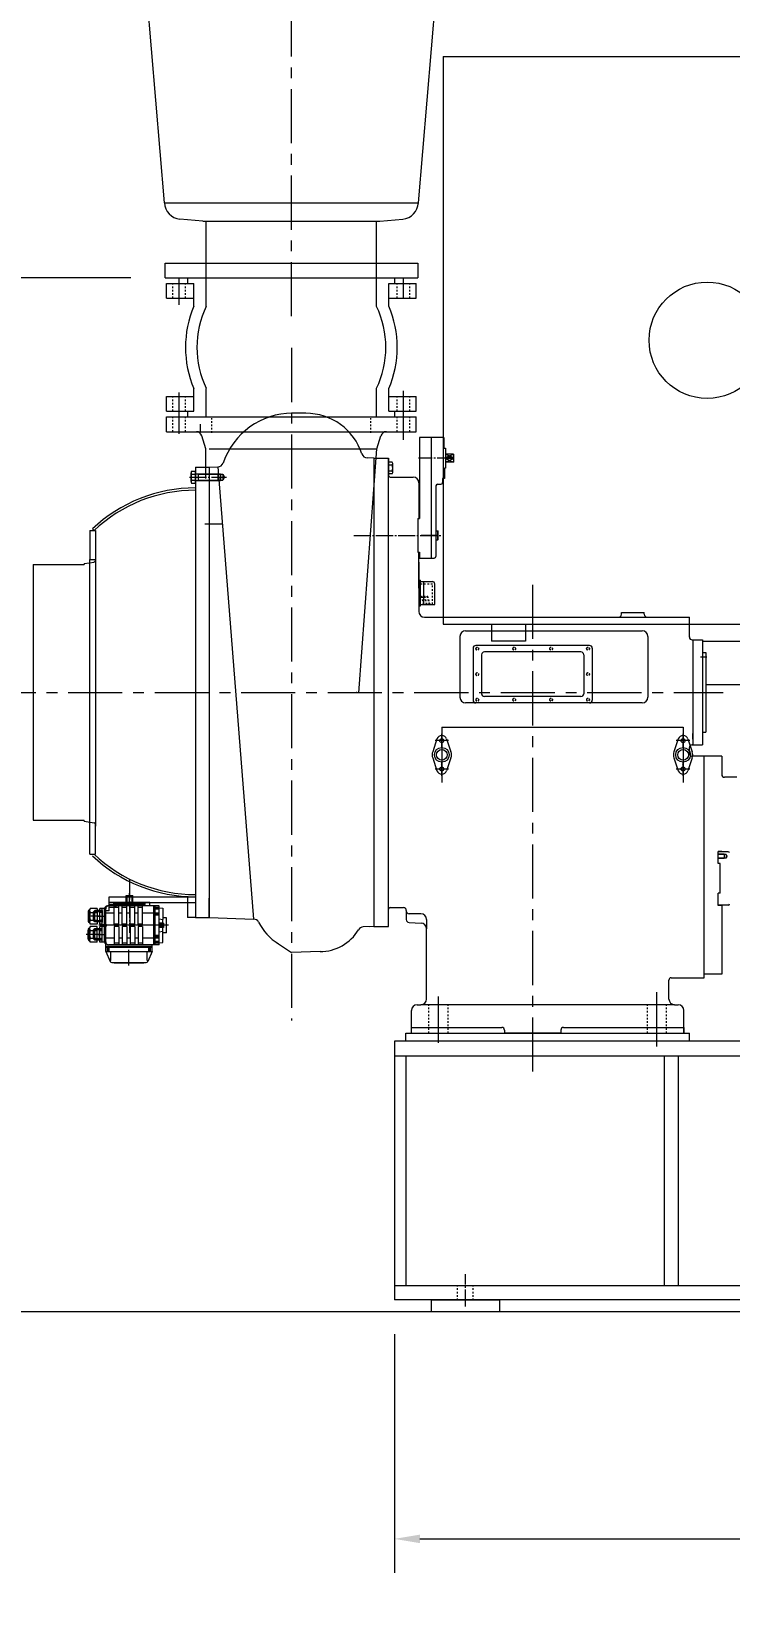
# Model space of a CAD drawing. Header units: inches. Extents: x 0 to 26418, y 0 to 20128.
# Drawn here: x 20016 to 21245, y 9473 to 12258 of the extents above; entities that cross this region are included whole.
import ezdxf

# ---------------------------------------------------------------- set-up
doc = ezdxf.new("R2010")
doc.units = ezdxf.units.IN
doc.header["$MEASUREMENT"] = 0
for name, pattern in [('CENTER', [50.8, 31.75, -6.35, 6.35, -6.35]), ('EB_DASH', [6, 3, -3]), ('EB_DASHDOT', [39, 30, -3, 3, -3])]:
    doc.linetypes.add(name, pattern=pattern)
doc.layers.get('Defpoints').update_dxf_attribs({"lineweight": 5})
for name, color, linetype, lineweight in [('CAXA0', 7, 'Continuous', 5), ('CAXA1', 5, 'CENTER', 5), ('CAXA2', 6, 'EB_DASH', 5), ('CAXAEB0', 7, 'Continuous', 5), ('CAXA中心线层', 5, 'CENTER', 5), ('CAXA细实线层', 7, 'Continuous', 5), ('CAXA虚线层', 96, 'EB_DASH', 5)]:
    doc.layers.add(name, color=color, linetype=linetype, lineweight=lineweight)
doc.styles.add('Roman', font='arial.ttf')
doc.styles.get("Standard").update_dxf_attribs({"font": 'arial.ttf'})
doc.dimstyles.new('ISO-25', dxfattribs={"dimscale": 30, "dimtxt": 1.5, "dimasz": 1.5, "dimexe": 2, "dimexo": 2, "dimtad": 1, "dimtih": 1, "dimtoh": 1, "dimdec": 1, "dimlfac": 0.03937, "dimdsep": 46, "dimtxsty": 'Standard', "dimcen": 2.5, "dimclrd": 7, "dimclre": 7, "dimclrt": 7, "dimadec": 0, "dimazin": 0, "dimtfac": 1, "dimtdec": 1, "dimtmove": 0, "dimatfit": 3, "dimfxl": 1, "dimlwd": 5, "dimlwe": 5, "dimarcsym": 0})

# ---------------------------------------------------------------- blocks, each defined once
blk = doc.blocks.new('*D38')
at = {"color": 7, "linetype": 'Continuous', "lineweight": 5, "transparency": 16777216}
for p, q in [((20079.5, 13324.6), (19915.7, 13324.6)), ((19975.7, 13279.6), (19975.7, 12675.9)), ((19975.7, 11869.6), (19975.7, 12473.4)), ((20191.2, 11824.6), (19915.7, 11824.6))]:
    blk.add_line(p, q, dxfattribs=at)
at = {"color": 7, "transparency": 16777216}
for points in [[(19968.2, 13279.6), (19983.2, 13279.6), (19975.7, 13324.6)], [(19968.2, 11869.6), (19983.2, 11869.6), (19975.7, 11824.6)]]:
    blk.add_solid(points, dxfattribs=at)
at = {"layer": 'Defpoints', "color": 0, "transparency": 16777216}
for p in [(20139.5, 13324.6), (19975.7, 11824.6), (20251.2, 11824.6)]:
    blk.add_point(p, dxfattribs=at)
at = {"color": 7, "lineweight": 5, "transparency": 16777216, "insert": (19975.7, 12574.6), "char_height": 165, "attachment_point": 5, "style": 'Roman'}
blk.add_mtext('F', dxfattribs=at)
blk = doc.blocks.new('*D39')
at = {"color": 7, "linetype": 'Continuous', "lineweight": 5, "transparency": 16777216}
for p, q in [((20655.2, 9964.6), (20655.2, 9543.9)), ((23205.2, 9964.6), (23205.2, 9543.9)), ((20700.2, 9603.9), (23160.2, 9603.9))]:
    blk.add_line(p, q, dxfattribs=at)
at = {"color": 7, "transparency": 16777216}
for points in [[(20700.2, 9611.4), (20700.2, 9596.4), (20655.2, 9603.9)], [(23160.2, 9611.4), (23160.2, 9596.4), (23205.2, 9603.9)]]:
    blk.add_solid(points, dxfattribs=at)
at = {"layer": 'Defpoints', "color": 0, "transparency": 16777216}
for p in [(20655.2, 10024.6), (23205.2, 10024.6), (23205.2, 9603.9)]:
    blk.add_point(p, dxfattribs=at)
at = {"color": 7, "lineweight": 5, "transparency": 16777216, "insert": (21930.2, 9705.1), "char_height": 165, "attachment_point": 5, "style": 'Roman'}
blk.add_mtext('A', dxfattribs=at)
blk = doc.blocks.new('*D40')
at = {"color": 7, "linetype": 'Continuous', "lineweight": 5, "transparency": 16777216}
for p, q in [((24101.7, 10514.6), (24101.7, 9056.8)), ((18350.7, 10334.6), (18350.7, 9056.8)), ((18395.7, 9116.8), (24056.7, 9116.8))]:
    blk.add_line(p, q, dxfattribs=at)
at = {"color": 7, "transparency": 16777216}
for points in [[(18395.7, 9124.3), (18395.7, 9109.3), (18350.7, 9116.8)], [(24056.7, 9124.3), (24056.7, 9109.3), (24101.7, 9116.8)]]:
    blk.add_solid(points, dxfattribs=at)
at = {"layer": 'Defpoints', "color": 0, "transparency": 16777216}
for p in [(24101.7, 10574.6), (18350.7, 10394.6), (24101.7, 9116.8)]:
    blk.add_point(p, dxfattribs=at)
at = {"color": 7, "lineweight": 5, "transparency": 16777216, "insert": (20673.1, 9218), "char_height": 165, "attachment_point": 5, "style": 'Roman'}
blk.add_mtext('B', dxfattribs=at)

msp = doc.modelspace()

# ---------------------------------------------------------------- linework, layer by layer
at = {"color": 7, "lineweight": 5}
for p, q in [((20249.96, 11956.62), (20150.07, 13142.62)), ((20697.35, 11956.62), (20797.46, 13142.62)), ((20741.22, 12214.62), (21671.22, 12214.62)), ((20741.22, 12214.62), (20741.22, 11214.62)), ((20249.96, 11956.62), (20697.35, 11956.62)), ((20317.66, 11924.62), (20277.31, 11928.14)), ((20317.66, 11924.62), (20629.66, 11924.62)), ((20323.66, 11824.62), (20323.66, 11924.62)), ((20623.66, 11824.62), (20623.66, 11924.62)), ((20629.66, 11924.62), (20670, 11928.14)), ((20251.16, 11824.62), (20251.16, 11850.62)), ((20251.16, 11850.62), (20696.16, 11850.62)), ((20696.16, 11850.62), (20696.16, 11824.62)), ((20251.16, 11824.62), (20696.16, 11824.62)), ((20742.19, 11543.16), (20699.19, 11543.16)), ((20699.19, 11543.16), (20699.19, 11400.6)), ((20720.19, 11543.16), (20720.19, 11331.1)), ((20742.19, 11543.16), (20742.19, 11524.66)), ((20618.69, 11507.11), (20644.69, 11507.11)), ((20644.69, 11507.11), (20644.69, 11476.62)), ((20644.69, 10682.11), (20644.69, 11507.11)), ((20742.19, 11524.66), (20745.19, 11524.66)), ((20745.19, 11524.66), (20745.19, 11489.66)), ((20344.56, 11479.62), (20348.69, 11479.62)), ((20344.56, 11478.72), (20352.69, 11478.72)), ((20348.69, 11479.62), (20348.69, 11467.62)), ((20352.69, 11478.72), (20352.69, 11468.52)), ((20352.69, 11478.72), (20355.68, 11473.62)), ((20644.69, 11479.22), (20644.69, 11500.01)), ((20644.69, 11483.61), (20644.69, 11495.61)), ((20743.19, 11489.66), (20743.19, 11471.16)), ((20745.19, 11489.66), (20743.19, 11489.66)), ((20344.56, 11468.52), (20352.69, 11468.52)), ((20344.56, 11467.62), (20348.69, 11467.62)), ((20347.56, 11473.62), (20359.4, 11473.62)), ((20355.68, 11473.62), (20352.69, 11468.52)), ((20647.69, 11473.62), (20688.19, 11473.62)), ((20698.19, 11463.62), (20698.19, 11400.6)), ((20728.19, 11458.1), (20728.19, 11334.1)), ((20731.19, 11461.1), (20737.19, 11461.1)), ((20743.19, 11471.16), (20740.19, 11471.16)), ((20740.19, 11471.16), (20740.19, 11464.1)), ((20698.19, 11446.1), (20698.19, 11400.6)), ((20696.19, 11400.6), (20699.19, 11400.6)), ((20696.19, 11400.6), (20696.19, 11387.12)), ((20118.69, 11379.62), (20118.69, 11328.62)), ((20118.69, 11379.62), (20128.69, 11379.62)), ((20126.14, 11379.61), (20123.2, 11382.73)), ((20128.69, 11379.72), (20128.69, 10859.08)), ((20696.19, 11387.12), (20696.19, 11341.6)), ((20728.19, 11379.1), (20731.69, 11379.1)), ((20731.69, 11379.1), (20732.19, 11378.6)), ((20731.69, 11363.1), (20731.69, 11379.1)), ((20731.69, 11378.1), (20731.69, 11364.09)), ((20732.19, 11363.6), (20732.19, 11378.6)), ((20696.19, 11341.6), (20699.19, 11341.6)), ((20698.19, 11278.11), (20698.19, 11341.6)), ((20699.19, 11341.6), (20699.19, 11331.1)), ((20728.19, 11363.1), (20731.69, 11363.1)), ((20731.69, 11363.1), (20732.19, 11363.6)), ((20018.69, 11319.62), (20108.69, 11319.62)), ((20018.69, 11319.62), (20018.69, 10869.62)), ((20023.69, 11319.62), (20048.69, 11319.62)), ((20108.69, 11321.62), (20126.13, 11324.18)), ((20108.69, 11321.62), (20108.69, 11319.62)), ((20118.69, 11328.62), (20128.69, 11328.62)), ((20118.69, 11328.62), (20128.69, 11328.62)), ((20118.69, 10809.62), (20118.69, 11328.62)), ((20698.19, 11323.62), (20698.19, 11237.12)), ((20699.19, 11331.1), (20725.19, 11331.1)), ((20698.19, 11292.12), (20701.19, 11292.12)), ((20701.19, 11247.12), (20701.19, 11292.12)), ((20701.19, 11289.62), (20722.19, 11289.62)), ((20707.19, 11249.62), (20707.19, 11289.62)), ((20726.19, 11249.62), (20726.19, 11285.62)), ((20698.19, 11247.12), (20701.19, 11247.12)), ((20701.19, 11249.62), (20726.19, 11249.62)), ((20708.19, 11227.12), (21174.69, 11227.12)), ((21174.69, 11192.12), (21174.69, 11227.12)), ((20741.22, 11214.62), (21671.22, 11214.62)), ((20780.69, 11203.12), (21091.7, 11203.12)), ((20826.22, 11214.62), (20826.22, 11184.62)), ((20886.22, 11214.62), (20886.22, 11184.62)), ((21174.69, 11192), (21174.69, 11214.61)), ((20770.69, 11193.12), (20770.69, 11086.04)), ((20793.69, 11172.19), (20793.69, 11081.04)), ((20998.69, 11177.19), (20798.69, 11177.19)), ((20886.22, 11184.62), (20826.22, 11184.62)), ((21003.69, 11172.19), (21003.69, 11081.04)), ((21101.7, 11193.12), (21101.7, 11086.04)), ((21179.69, 11187.12), (21197.69, 11187.12)), ((21180.69, 11187.12), (21180.69, 11002.12)), ((21197.69, 11187.12), (21197.69, 11149.6)), ((21197.69, 11184.62), (21586.22, 11184.62)), ((21197.69, 11177.11), (21197.69, 11025.86)), ((20808.69, 11160.95), (20808.69, 11122.11)), ((20983.69, 11165.95), (20813.69, 11165.95)), ((20988.69, 11160.95), (20988.69, 11122.11)), ((21205.69, 11156.61), (21194.4, 11156.61)), ((21205.69, 11156.61), (21194.48, 11156.61)), ((21197.69, 11164.61), (21203.69, 11164.61)), ((21203.69, 11164.61), (21203.69, 11024.61)), ((20808.69, 11122.11), (20808.69, 11092.28)), ((20988.69, 11122.11), (20988.69, 11092.28)), ((20983.69, 11087.28), (20813.69, 11087.28)), ((21203.69, 11108.62), (21521.22, 11108.62)), ((21091.7, 11076.04), (20780.69, 11076.04)), ((20738.69, 11033.41), (21163.69, 11033.41)), ((21197.69, 11039.61), (21197.69, 11024.61)), ((21197.69, 11039.61), (21197.69, 11012.11)), ((21197.69, 11039.6), (21197.69, 11002.12)), ((21197.69, 11024.61), (21203.69, 11024.61)), ((21200.69, 10592.07), (21200.69, 10982.12)), ((20018.69, 10869.62), (20108.69, 10869.62)), ((20108.69, 10867.62), (20108.69, 10869.62)), ((20108.69, 10867.62), (20108.69, 10869.62)), ((20108.69, 10867.62), (20126.13, 10865.05)), ((20108.69, 10867.62), (20126.13, 10865.05)), ((20128.69, 10809.51), (20128.69, 10862.08)), ((20128.69, 10809.51), (20128.69, 10862.08)), ((20118.69, 10809.62), (20128.69, 10809.62)), ((21231.69, 10814.43), (21225.19, 10814.43)), ((21225.19, 10793.03), (21225.19, 10814.43)), ((21231.69, 10814.4), (21225.19, 10814.4)), ((21243.19, 10813.93), (21225.19, 10813.93)), ((21236.19, 10809.93), (21225.19, 10809.93)), ((21239.41, 10809.25), (21225.19, 10809.25)), ((21236.19, 10809.93), (21236.19, 10801.93)), ((21239.41, 10809.25), (21240.97, 10805.93)), ((21239.41, 10809.25), (21239.41, 10802.61)), ((21239.41, 10802.61), (21225.19, 10802.61)), ((21236.19, 10801.93), (21225.19, 10801.93)), ((21228.69, 10793.03), (21225.19, 10793.03)), ((21228.69, 10740.83), (21228.69, 10793.03)), ((21240.97, 10805.93), (21239.41, 10802.61)), ((20152.69, 10724.62), (20152.69, 10734.62)), ((20152.69, 10734.62), (20304.69, 10734.62)), ((20152.69, 10718.62), (20152.69, 10724.62)), ((20224.69, 10724.62), (20152.69, 10724.62)), ((20224.69, 10724.62), (20152.69, 10724.62)), ((20152.69, 10724.62), (20304.69, 10724.62)), ((20161.19, 10721.12), (20161.19, 10724.62)), ((20182.69, 10724.62), (20182.69, 10736.62)), ((20182.69, 10736.62), (20194.69, 10736.62)), ((20182.69, 10735.62), (20184.19, 10735.62)), ((20184.19, 10724.62), (20184.19, 10735.62)), ((20188.69, 10718.62), (20188.69, 10740.73)), ((20193.19, 10735.62), (20194.69, 10735.62)), ((20193.19, 10724.62), (20193.19, 10735.62)), ((20194.69, 10724.62), (20194.69, 10736.62)), ((20216.19, 10721.12), (20216.19, 10724.62)), ((20224.69, 10718.62), (20224.69, 10724.62)), ((20290.69, 10734.62), (20290.69, 10698.12)), ((20304.69, 10739.62), (20304.69, 10698.12)), ((21228.69, 10740.83), (21225.19, 10740.83)), ((21225.19, 10719.43), (21225.19, 10740.83)), ((20115.71, 10707.93), (20115.71, 10692.8)), ((20137.34, 10700.37), (20116.93, 10700.37)), ((20118.21, 10710.62), (20118.21, 10690.12)), ((20131.71, 10714.03), (20119.2, 10714.03)), ((20119.2, 10707.2), (20131.71, 10707.2)), ((20127.38, 10710.37), (20125.38, 10708.37)), ((20140.69, 10708.37), (20125.38, 10708.37)), ((20125.38, 10692.37), (20125.38, 10708.37)), ((20140.69, 10710.37), (20127.38, 10710.37)), ((20127.38, 10690.37), (20127.38, 10710.37)), ((20131.71, 10714.03), (20131.71, 10686.7)), ((20140.69, 10654.87), (20140.69, 10713.87)), ((20144.7, 10713.87), (20140.69, 10713.87)), ((20144.69, 10655.12), (20144.69, 10713.62)), ((20146.69, 10638.12), (20146.69, 10713.62)), ((20152.69, 10709.62), (20146.69, 10709.62)), ((20146.69, 10706.62), (20161.69, 10706.62)), ((20240.19, 10718.62), (20149.69, 10718.62)), ((20152.69, 10721.12), (20162.69, 10721.12)), ((20152.69, 10720.74), (20164.69, 10720.74)), ((20152.69, 10709.62), (20152.69, 10718.62)), ((20152.69, 10716.49), (20164.69, 10716.49)), ((20152.69, 10716.12), (20162.69, 10716.12)), ((20216.19, 10721.62), (20161.19, 10721.62)), ((20216.19, 10721.62), (20161.19, 10721.62)), ((20161.19, 10720.74), (20161.19, 10721.12)), ((20216.19, 10721.12), (20161.19, 10721.12)), ((20161.69, 10686.62), (20161.69, 10718.62)), ((20169.69, 10715.62), (20161.69, 10715.62)), ((20162.69, 10716.12), (20162.69, 10721.12)), ((20164.69, 10720.74), (20165.92, 10718.62)), ((20164.69, 10716.49), (20164.69, 10720.74)), ((20164.69, 10716.49), (20165.92, 10718.62)), ((20169.69, 10686.62), (20169.69, 10718.62)), ((20169.69, 10706.62), (20175.69, 10706.62)), ((20175.69, 10686.62), (20175.69, 10718.62)), ((20183.69, 10715.62), (20175.69, 10715.62)), ((20183.69, 10686.62), (20183.69, 10718.62)), ((20183.69, 10706.62), (20189.69, 10706.62)), ((20189.69, 10686.62), (20189.69, 10718.62)), ((20197.69, 10715.62), (20189.69, 10715.62)), ((20197.69, 10686.62), (20197.69, 10718.62)), ((20197.69, 10706.62), (20203.69, 10706.62)), ((20203.69, 10686.62), (20203.69, 10718.62)), ((20211.69, 10715.62), (20203.69, 10715.62)), ((20211.69, 10686.62), (20211.69, 10718.62)), ((20211.69, 10706.62), (20240.69, 10706.62)), ((20231.69, 10650.12), (20231.69, 10718.62)), ((20241.67, 10714.37), (20232.59, 10714.37)), ((20241.67, 10703.87), (20232.59, 10703.87)), ((20233.69, 10715.64), (20232.95, 10714.37)), ((20233.69, 10713.09), (20232.95, 10714.37)), ((20233.69, 10705.14), (20232.95, 10703.87)), ((20233.69, 10702.59), (20232.95, 10703.87)), ((20233.69, 10650.12), (20233.69, 10718.62)), ((20233.69, 10713.09), (20233.69, 10715.64)), ((20240.69, 10715.64), (20233.69, 10715.64)), ((20240.69, 10713.09), (20233.69, 10713.09)), ((20233.69, 10702.59), (20233.69, 10705.14)), ((20240.69, 10705.14), (20233.69, 10705.14)), ((20240.69, 10702.59), (20233.69, 10702.59)), ((20234.69, 10712.87), (20234.69, 10715.87)), ((20240.69, 10715.87), (20234.69, 10715.87)), ((20240.69, 10712.87), (20234.69, 10712.87)), ((20234.69, 10702.37), (20234.69, 10705.37)), ((20240.69, 10705.37), (20234.69, 10705.37)), ((20240.69, 10702.37), (20234.69, 10702.37)), ((20240.69, 10650.62), (20240.69, 10718.12)), ((20240.69, 10715.12), (20247.19, 10714.37)), ((20247.19, 10714.37), (20247.19, 10694.65)), ((20253.99, 10697.37), (20247.19, 10697.37)), ((20253.99, 10671.37), (20253.99, 10697.37)), ((20304.69, 10698.12), (20290.69, 10698.12)), ((21243.19, 10719.93), (21225.19, 10719.93)), ((21231.69, 10719.43), (21225.19, 10719.43)), ((21231.69, 10719.43), (21231.69, 10689.43)), ((21231.69, 10719.43), (21231.69, 10598.62)), ((20137.34, 10668.37), (20112.38, 10668.37)), ((20115.71, 10660.8), (20115.71, 10675.93)), ((20118.21, 10658.12), (20118.21, 10678.62)), ((20119.2, 10693.53), (20131.71, 10693.53)), ((20131.71, 10686.7), (20119.2, 10686.7)), ((20131.71, 10682.03), (20119.2, 10682.03)), ((20119.2, 10675.2), (20131.71, 10675.2)), ((20127.38, 10690.37), (20125.38, 10692.37)), ((20140.69, 10692.37), (20125.38, 10692.37)), ((20127.38, 10678.37), (20125.38, 10676.37)), ((20140.69, 10676.37), (20125.38, 10676.37)), ((20125.38, 10660.37), (20125.38, 10676.37)), ((20140.69, 10690.37), (20127.38, 10690.37)), ((20140.69, 10678.37), (20127.38, 10678.37)), ((20127.38, 10658.37), (20127.38, 10678.37)), ((20131.71, 10654.7), (20131.71, 10682.03)), ((20257.4, 10684.37), (20134.53, 10684.37)), ((20139.71, 10684.37), (20148.8, 10684.37)), ((20140.69, 10685.87), (20146.69, 10685.87)), ((20140.69, 10685.64), (20147.69, 10685.64)), ((20140.69, 10683.09), (20147.69, 10683.09)), ((20140.69, 10682.87), (20146.69, 10682.87)), ((20146.69, 10682.87), (20146.69, 10685.87)), ((20147.69, 10685.64), (20148.43, 10684.37)), ((20147.69, 10683.09), (20147.69, 10685.64)), ((20147.69, 10683.09), (20148.43, 10684.37)), ((20169.69, 10686.62), (20161.69, 10686.62)), ((20169.69, 10682.12), (20161.69, 10682.12)), ((20161.69, 10682.12), (20161.69, 10650.12)), ((20169.69, 10682.12), (20169.69, 10650.12)), ((20183.69, 10686.62), (20175.69, 10686.62)), ((20183.69, 10682.12), (20175.69, 10682.12)), ((20175.69, 10682.12), (20175.69, 10650.12)), ((20183.69, 10682.12), (20183.69, 10650.12)), ((20197.69, 10686.62), (20189.69, 10686.62)), ((20197.69, 10682.12), (20189.69, 10682.12)), ((20189.69, 10682.12), (20189.69, 10650.12)), ((20197.69, 10682.12), (20197.69, 10650.12)), ((20211.69, 10686.62), (20203.69, 10686.62)), ((20211.69, 10682.12), (20203.69, 10682.12)), ((20203.69, 10682.12), (20203.69, 10650.12)), ((20211.69, 10682.12), (20211.69, 10650.12)), ((20249.67, 10684.37), (20240.04, 10684.37)), ((20240.69, 10695.66), (20247.07, 10694.68)), ((20248.69, 10688.37), (20240.69, 10688.37)), ((20248.69, 10680.37), (20240.69, 10680.37)), ((20240.69, 10673.07), (20247.07, 10674.05)), ((20241.69, 10685.64), (20240.95, 10684.37)), ((20241.69, 10683.09), (20240.95, 10684.37)), ((20248.69, 10685.64), (20241.69, 10685.64)), ((20241.69, 10683.09), (20241.69, 10685.64)), ((20248.69, 10683.09), (20241.69, 10683.09)), ((20248.69, 10685.87), (20242.69, 10685.87)), ((20242.69, 10682.87), (20242.69, 10685.87)), ((20248.69, 10682.87), (20242.69, 10682.87)), ((20247.19, 10654.37), (20247.19, 10674.09)), ((20253.99, 10671.37), (20247.19, 10671.37)), ((20247.49, 10674.55), (20247.49, 10694.19)), ((20248.69, 10688.37), (20248.69, 10680.37)), ((20119.2, 10661.53), (20131.71, 10661.53)), ((20131.71, 10654.7), (20119.2, 10654.7)), ((20127.38, 10658.37), (20125.38, 10660.37)), ((20140.69, 10660.37), (20125.38, 10660.37)), ((20140.69, 10658.37), (20127.38, 10658.37)), ((20144.69, 10654.87), (20140.69, 10654.87)), ((20146.69, 10662.12), (20161.69, 10662.12)), ((20228.69, 10647.12), (20146.69, 10647.12)), ((20228.69, 10645.12), (20146.69, 10645.12)), ((20149.59, 10638.12), (20149.59, 10644.12)), ((20152.59, 10644.12), (20149.59, 10644.12)), ((20149.82, 10645.12), (20151.09, 10645.85)), ((20149.82, 10638.12), (20149.82, 10645.12)), ((20152.37, 10645.12), (20149.82, 10645.12)), ((20151.09, 10637.14), (20151.09, 10646.22)), ((20152.37, 10645.12), (20151.09, 10645.85)), ((20240.19, 10650.12), (20151.69, 10650.12)), ((20152.37, 10638.12), (20152.37, 10645.12)), ((20152.59, 10638.12), (20152.59, 10644.12)), ((20169.69, 10653.12), (20161.69, 10653.12)), ((20169.69, 10662.12), (20175.69, 10662.12)), ((20183.69, 10653.12), (20175.69, 10653.12)), ((20183.69, 10662.12), (20189.69, 10662.12)), ((20187.69, 10613.57), (20187.69, 10641.12)), ((20197.69, 10653.12), (20189.69, 10653.12)), ((20197.69, 10662.12), (20203.69, 10662.12)), ((20211.69, 10653.12), (20203.69, 10653.12)), ((20211.69, 10662.12), (20240.69, 10662.12)), ((20222.79, 10638.12), (20222.79, 10644.12)), ((20222.79, 10644.12), (20225.79, 10644.12)), ((20223.02, 10645.12), (20224.29, 10645.85)), ((20223.02, 10638.12), (20223.02, 10645.12)), ((20223.02, 10645.12), (20225.57, 10645.12)), ((20224.29, 10637.14), (20224.29, 10646.22)), ((20225.57, 10645.12), (20224.29, 10645.85)), ((20225.57, 10638.12), (20225.57, 10645.12)), ((20225.79, 10638.12), (20225.79, 10644.12)), ((20228.69, 10638.12), (20228.69, 10650.12)), ((20241.67, 10664.87), (20232.59, 10664.87)), ((20241.67, 10654.37), (20232.59, 10654.37)), ((20233.69, 10666.14), (20232.95, 10664.87)), ((20233.69, 10663.59), (20232.95, 10664.87)), ((20233.69, 10655.64), (20232.95, 10654.37)), ((20233.69, 10653.09), (20232.95, 10654.37)), ((20233.69, 10663.59), (20233.69, 10666.14)), ((20240.69, 10666.14), (20233.69, 10666.14)), ((20240.69, 10663.59), (20233.69, 10663.59)), ((20233.69, 10653.09), (20233.69, 10655.64)), ((20240.69, 10655.64), (20233.69, 10655.64)), ((20240.69, 10653.09), (20233.69, 10653.09)), ((20234.69, 10663.37), (20234.69, 10666.37)), ((20240.69, 10666.37), (20234.69, 10666.37)), ((20240.69, 10663.37), (20234.69, 10663.37)), ((20234.69, 10652.87), (20234.69, 10655.87)), ((20240.69, 10655.87), (20234.69, 10655.87)), ((20240.69, 10652.87), (20234.69, 10652.87)), ((20240.69, 10653.62), (20247.19, 10654.37)), ((20146.69, 10638.12), (20154.53, 10620.87)), ((20146.69, 10638.12), (20228.69, 10638.12)), ((20155.63, 10623.07), (20155.63, 10638.12)), ((20157.26, 10619.12), (20218.12, 10619.12)), ((20161.69, 10618.52), (20161.69, 10619.12)), ((20161.69, 10618.52), (20213.69, 10618.52)), ((20213.69, 10618.52), (20213.69, 10619.12)), ((20219.75, 10623.07), (20219.75, 10638.12)), ((20228.69, 10638.12), (20220.85, 10620.87)), ((21200.69, 10592.07), (21200.69, 10618.12)), ((21138.7, 10554.61), (21138.7, 10588.07)), ((21142.7, 10592.07), (21200.69, 10592.07)), ((21231.69, 10598.62), (21200.69, 10598.62)), ((20685.19, 10494.61), (20685.19, 10534.61)), ((21148.7, 10544.61), (20701.69, 10544.61)), ((21148.7, 10544.61), (21155.19, 10544.61)), ((21165.19, 10494.61), (21165.19, 10534.61)), ((20685.19, 10504.61), (20844.14, 10504.61)), ((20953.07, 10504.61), (21165.19, 10504.61)), ((21165.19, 10504.61), (21165.19, 10494.61)), ((23205.19, 10480.36), (20655.19, 10480.36)), ((20655.19, 10480.36), (20655.19, 10024.62)), ((20675.19, 10494.61), (21175.19, 10494.61)), ((20675.19, 10480.72), (20675.19, 10494.61)), ((20848.69, 10494.61), (20948.69, 10494.61)), ((20948.69, 10494.61), (20848.69, 10494.61)), ((20849.14, 10499.61), (20849.14, 10494.61)), ((20948.25, 10499.61), (20948.25, 10494.61)), ((21175.19, 10480.16), (21175.19, 10494.61)), ((23205.19, 10454.24), (20655.19, 10454.24)), ((20675.19, 10454.24), (20675.19, 10049.62)), ((21130.19, 10454.24), (21130.19, 10049.24)), ((21155.19, 10454.24), (21155.19, 10049.24)), ((23185.03, 10049.62), (20655.19, 10049.62)), ((18678.69, 10004.62), (23678.69, 10004.62)), ((20906.5, 10024.62), (20655.2, 10024.62)), ((20720.19, 10024.62), (20720.19, 10004.62)), ((20720.19, 10024.62), (20840.19, 10024.62)), ((20720.19, 10004.62), (20840.19, 10004.62)), ((20840.19, 10024.62), (20840.19, 10004.62)), ((23205.19, 10024.62), (20906.5, 10024.62))]:
    msp.add_line(p, q, dxfattribs=at)
msp.add_circle((21206.22, 11714.62), 102.5, dxfattribs=at)
for centre, radius, start, end in [((20279.93, 11958.03), 30, 182.70431, 265), ((20667.38, 11958.03), 30, 275, 357.29569), ((20607.56, 11517.51), 10, 198.08823, 267.99999), ((20647.69, 11476.62), 3, 180, 270), ((20688.19, 11463.62), 10, 0, 90), ((20731.19, 11458.1), 3, 90, 180), ((20737.19, 11464.1), 3, 270, 0), ((20125.69, 11327.15), 3, 278.36933, 0), ((20725.19, 11334.1), 3, 270, 0), ((20722.19, 11285.62), 4, 0, 90), ((20708.19, 11237.12), 10, 180, 270), ((20780.69, 11193.12), 10, 90, 180), ((21091.7, 11193.12), 10, 360, 90), ((20798.69, 11172.19), 5, 90, 180), ((20798.69, 11172.19), 5, 90, 180), ((20998.69, 11172.19), 5, 360, 90), ((20998.69, 11172.19), 5, 360, 90), ((21179.69, 11192.12), 5, 180, 270), ((20813.69, 11160.95), 5, 90, 180), ((20983.69, 11160.95), 5, 0, 90), ((20813.69, 11092.28), 5, 180, 270), ((20983.69, 11092.28), 5, 270, 0), ((20798.69, 11081.04), 5, 180, 270), ((20998.69, 11081.04), 5, 270, 0), ((20738.69, 10984.62), 17, 341.36349, 18.66291), ((21163.69, 10984.62), 17, 341.36349, 18.66291), ((20125.69, 10862.08), 3, 360, 81.63067), ((20125.69, 10862.08), 3, 360, 81.63067), ((21243.19, 10811.93), 2, 360, 90), ((20188.69, 10725.99), 10.62, 64.94238, 115.05762), ((20120.71, 10707.93), 5, 116.6708, 180), ((20124.58, 10710.62), 6.37, 147.57942, 212.42058), ((20142.21, 10700.37), 24, 163.45873, 196.54127), ((20149.69, 10713.62), 5, 90, 180), ((20151.69, 10713.62), 5, 90, 180), ((20240.19, 10718.12), 0.5, 0, 90), ((21243.19, 10721.93), 2, 270, 0), ((20120.71, 10692.8), 5, 180, 243.3292), ((20120.71, 10675.93), 5, 116.6708, 180), ((20124.58, 10690.12), 6.37, 147.57942, 212.42058), ((20124.58, 10678.62), 6.37, 147.57942, 212.42058), ((20142.21, 10668.37), 24, 163.45873, 196.54127), ((20246.99, 10694.19), 0.5, 360, 81.27127), ((20246.99, 10674.55), 0.5, 278.72873, 0), ((20120.71, 10660.8), 5, 180, 243.3292), ((20124.58, 10658.12), 6.37, 147.57942, 212.42058), ((20149.69, 10655.12), 5, 180, 233.1301), ((20151.69, 10655.12), 5, 180, 270), ((20240.19, 10650.62), 0.5, 270, 0), ((20154.63, 10623.07), 1, 204.44395, 0), ((20157.26, 10622.12), 3, 204.44395, 270), ((20218.12, 10622.12), 3, 270, 335.55605), ((20220.75, 10623.07), 1, 180, 335.55605), ((21142.7, 10588.07), 4, 90, 180), ((21148.7, 10554.61), 10, 180, 270), ((21155.19, 10534.61), 10, 0, 90), ((20844.14, 10499.61), 5, 0, 90), ((20953.25, 10499.61), 5, 90, 180)]:
    msp.add_arc(centre, radius, start, end, dxfattribs=at)
msp.add_point((20188.69, 10734.62), dxfattribs=at)
at = {"layer": 'CAXA0', "color": 7, "lineweight": 5}
for p, q in [((20253.69, 11788.62), (20253.69, 11814.62)), ((20253.69, 11814.62), (20301.94, 11814.62)), ((20291.62, 11814.62), (20291.62, 11824.62)), ((20301.94, 11774.8), (20301.94, 11814.62)), ((20323.69, 11774.23), (20323.69, 11824.62)), ((20623.69, 11774.23), (20623.69, 11824.62)), ((20645.44, 11814.62), (20693.69, 11814.62)), ((20645.44, 11774.8), (20645.44, 11814.62)), ((20655.77, 11814.62), (20655.77, 11824.62)), ((20693.69, 11788.62), (20693.69, 11814.62)), ((20253.69, 11788.62), (20301.94, 11788.62)), ((20645.44, 11788.62), (20693.69, 11788.62)), ((20253.69, 11615.62), (20301.94, 11615.62)), ((20253.69, 11589.62), (20253.69, 11615.62)), ((20301.94, 11589.62), (20301.94, 11629.43)), ((20323.69, 11579.62), (20323.69, 11630)), ((20623.69, 11579.62), (20623.69, 11630)), ((20645.44, 11589.62), (20645.44, 11629.43)), ((20645.44, 11615.62), (20693.69, 11615.62)), ((20693.69, 11589.62), (20693.69, 11615.62)), ((20253.69, 11589.62), (20301.94, 11589.62)), ((20291.62, 11579.62), (20291.62, 11589.62)), ((20645.44, 11589.62), (20693.69, 11589.62)), ((20655.77, 11579.62), (20655.77, 11589.62)), ((20253.69, 11553.62), (20253.69, 11579.62)), ((20253.69, 11579.62), (20693.69, 11579.62)), ((20693.69, 11553.62), (20693.69, 11579.62)), ((20253.69, 11553.62), (20693.69, 11553.62)), ((20322.98, 11523.62), (20315.87, 11546.57)), ((20624.41, 11523.62), (20631.51, 11546.57)), ((20328.99, 11523.62), (20624.41, 11523.62)), ((20592.65, 11093.58), (20624.41, 11523.62)), ((20618.69, 11507.11), (20618.69, 10682.12)), ((20304.69, 11491.12), (20304.69, 10698.12)), ((20344.02, 11491.66), (20407, 10695.38)), ((20738.69, 11033.41), (20738.69, 10935.82)), ((21163.69, 11033.41), (21163.69, 10935.82)), ((20730.16, 11012.5), (20722.58, 10990.06)), ((20750.69, 11009.62), (20726.69, 11009.62)), ((20738.69, 10997.62), (20738.69, 11021.62)), ((20747.22, 11012.5), (20751.86, 10998.74)), ((21155.16, 11012.5), (21147.58, 10990.06)), ((21175.69, 11009.62), (21151.69, 11009.62)), ((21163.69, 10997.62), (21163.69, 11021.62)), ((21172.22, 11012.5), (21176.86, 10998.74)), ((21180.7, 11022.12), (21180.7, 11012.12)), ((21180.7, 11012.11), (21180.7, 11022.12)), ((20722.58, 10979.18), (20730.16, 10956.71)), ((20751.86, 10998.74), (20754.8, 10990.06)), ((20754.8, 10979.18), (20751.87, 10970.49)), ((21147.58, 10979.18), (21155.16, 10956.71)), ((21174.69, 10987.12), (21174.69, 10997.23)), ((21176.86, 10998.74), (21179.8, 10990.06)), ((21179.8, 10979.18), (21176.87, 10970.49)), ((21179.69, 11002.12), (21197.69, 11002.12)), ((21231.69, 10982.12), (21179.69, 10982.12)), ((21231.69, 10982.12), (21231.69, 10950.12)), ((20750.69, 10959.58), (20726.69, 10959.58)), ((20738.69, 10947.58), (20738.69, 10971.58)), ((20751.87, 10970.49), (20747.22, 10956.71)), ((21175.69, 10959.58), (21151.69, 10959.58)), ((21163.69, 10947.58), (21163.69, 10971.58)), ((21176.87, 10970.49), (21172.22, 10956.71)), ((21258.09, 10945.12), (21236.69, 10945.12)), ((20647.69, 10715.62), (20671.19, 10715.62)), ((20676.19, 10710.62), (20676.19, 10709.62)), ((20676.19, 10709.62), (20676.19, 10694.36)), ((20701.69, 10704.62), (20681.19, 10704.62)), ((20618.69, 10682.12), (20611.36, 10681.86)), ((20618.69, 10682.11), (20644.69, 10682.11)), ((20680.93, 10689.37), (20702.21, 10688.25)), ((20711.69, 10694.62), (20711.69, 10678.27)), ((20711.69, 10554.61), (20711.69, 10678.27)), ((20695.19, 10544.61), (20701.69, 10544.61))]:
    msp.add_line(p, q, dxfattribs=at)
at = {"layer": 'CAXA0', "color": 7, "linetype": 'Continuous', "lineweight": 5}
for p, q in [((20738.53, 10968.59), (20737.56, 10967.62)), ((21163.53, 10968.59), (21162.56, 10967.62))]:
    msp.add_line(p, q, dxfattribs=at)
at = {"layer": 'CAXA0', "color": 7, "lineweight": 5}
for centre, radius in [((20738.69, 11009.62), 3.5), ((21163.69, 11009.62), 3.5), ((20738.69, 10984.62), 13), ((20738.69, 10984.62), 9.5), ((21163.69, 10984.62), 13), ((21163.69, 10984.62), 9.5), ((20738.69, 10959.58), 3.5), ((21163.69, 10959.58), 3.5)]:
    msp.add_circle(centre, radius, dxfattribs=at)
for centre, radius, start, end in [((20473.69, 11702.12), 186.5, 157.06143, 202.93857), ((20473.69, 11702.12), 166.43, 154.32366, 205.67634), ((20473.69, 11702.12), 166.43, 334.32366, 25.67634), ((20473.69, 11702.12), 186.5, 337.06143, 22.93857), ((20306.32, 11543.62), 10, 17.19672, 90), ((20641.06, 11543.62), 10, 90, 162.80328), ((20780.69, 11086.04), 10, 180, 270), ((21091.7, 11086.04), 10, 270, 0), ((20738.69, 11009.62), 9, 18.6629, 161.33709), ((21163.69, 11009.62), 9, 18.6629, 161.33709), ((20738.69, 10984.62), 17, 161.33709, 198.63652), ((21163.69, 10984.62), 17, 161.33709, 198.63652), ((21179.69, 10997.12), 5, 90, 180), ((21179.69, 10987.12), 5, 180, 235.6326), ((21179.69, 10987.12), 5, 235.6326, 270), ((20738.69, 10959.58), 9, 198.63651, 341.36348), ((21163.69, 10959.58), 9, 198.63651, 341.36348), ((21236.69, 10950.12), 5, 180, 270), ((20647.69, 10712.62), 3, 90, 180), ((20671.19, 10710.62), 5, 0, 90), ((20681.19, 10709.62), 5, 180, 270), ((20701.69, 10694.62), 10, 360, 90), ((20600.6, 10671.48), 10, 92, 149.15046), ((20681.19, 10694.36), 5, 180, 267), ((20701.69, 10678.27), 10, 0, 87), ((20695.19, 10534.61), 10, 90, 180), ((20701.69, 10554.61), 10, 270, 0)]:
    msp.add_arc(centre, radius, start, end, dxfattribs=at)
at = {"layer": 'CAXA1', "linetype": 'CENTER', "lineweight": 5, "ltscale": 3}
for p, q in [((20473.66, 11756.98), (20474.52, 13389.59)), ((20276.19, 11776.84), (20276.19, 11823.04)), ((20671.19, 11788.62), (20671.19, 11824.62)), ((20473.69, 11701.16), (20473.69, 10516.53)), ((20276.19, 11579.62), (20276.19, 11622.81)), ((20671.19, 11579.62), (20671.19, 11625.56)), ((20671.19, 11539.43), (20671.19, 11588)), ((20276.19, 11549.66), (20276.19, 11585.47)), ((20898.69, 11284.07), (20898.69, 10408.37)), ((18251.75, 11094.62), (21234.27, 11094.62)), ((20732.69, 10477.71), (20732.69, 10559.19)), ((21117.69, 10471.28), (21117.69, 10573.38))]:
    msp.add_line(p, q, dxfattribs=at)
at = {"layer": 'CAXA2', "color": 7, "linetype": 'EB_DASH', "lineweight": 5}
for p, q in [((20265.19, 11788.62), (20265.19, 11814.62)), ((20287.19, 11788.62), (20287.19, 11814.62)), ((20660.19, 11788.62), (20660.19, 11814.62)), ((20682.19, 11788.62), (20682.19, 11814.62)), ((20265.19, 11589.62), (20265.19, 11615.62)), ((20287.19, 11589.62), (20287.19, 11615.62)), ((20660.19, 11589.62), (20660.19, 11615.62)), ((20682.19, 11589.62), (20682.19, 11615.62)), ((20660.19, 11553.62), (20660.19, 11579.88)), ((20682.19, 11553.62), (20682.19, 11579.62))]:
    msp.add_line(p, q, dxfattribs=at)
at = {"layer": 'CAXAEB0', "color": 7, "lineweight": 5}
for p, q in [((20297.06, 11465.82), (20297.06, 11481.41)), ((20297.82, 11484.01), (20304.56, 11484.01)), ((20297.82, 11478.81), (20304.56, 11478.81)), ((20304.56, 11463.22), (20304.56, 11484.01)), ((20304.56, 11467.62), (20304.56, 11479.62)), ((20304.56, 11479.62), (20344.56, 11479.62)), ((20309.86, 11467.62), (20309.86, 11479.62)), ((20344.56, 11467.62), (20344.56, 11479.62)), ((20651.42, 11500.01), (20644.69, 11500.01)), ((20651.42, 11494.81), (20644.69, 11494.81)), ((20651.42, 11484.42), (20644.69, 11484.42)), ((20651.42, 11479.22), (20644.69, 11479.22)), ((20652.19, 11481.82), (20652.19, 11497.41)), ((20297.82, 11468.42), (20304.56, 11468.42)), ((20297.82, 11463.22), (20304.56, 11463.22)), ((20304.56, 11467.62), (20344.56, 11467.62)), ((21055.19, 11235.12), (21095.19, 11235.12)), ((21055.19, 11232.12), (21055.19, 11235.12)), ((21095.19, 11232.12), (21095.19, 11235.12)), ((20135.69, 10710.76), (20135.69, 10689.97)), ((20139.76, 10714.22), (20136.62, 10714.22)), ((20136.62, 10707.29), (20139.76, 10707.29)), ((20140.69, 10710.76), (20140.69, 10689.97)), ((20135.69, 10657.97), (20135.69, 10678.76)), ((20136.62, 10693.44), (20139.76, 10693.44)), ((20139.76, 10686.51), (20136.62, 10686.51)), ((20139.76, 10682.22), (20136.62, 10682.22)), ((20136.62, 10675.29), (20139.76, 10675.29)), ((20140.69, 10657.97), (20140.69, 10678.76)), ((20136.62, 10661.44), (20139.76, 10661.44)), ((20139.76, 10654.51), (20136.62, 10654.51))]:
    msp.add_line(p, q, dxfattribs=at)
for centre, radius, start, end in [((20301.84, 11481.41), 4.79, 147.13277, 212.86723), ((20315.06, 11473.62), 18, 163.22135, 196.77865), ((20647.4, 11497.41), 4.79, 327.13277, 32.86723), ((20634.19, 11489.61), 18, 343.22135, 16.77865), ((20647.4, 11481.82), 4.79, 327.13277, 32.86723), ((20301.84, 11465.82), 4.79, 147.13277, 212.86723), ((21050.19, 11232.12), 5, 270, 0), ((21100.19, 11232.12), 5, 180, 270), ((20142.62, 10710.76), 6.93, 150, 210), ((20162.01, 10700.37), 26.32, 164.73852, 195.26148), ((20133.76, 10710.76), 6.93, 330, 30), ((20114.37, 10700.37), 26.32, 344.73852, 15.26148), ((20142.62, 10689.97), 6.93, 150, 210), ((20142.62, 10678.76), 6.93, 150, 210), ((20162.01, 10668.37), 26.32, 164.73852, 195.26148), ((20133.76, 10689.97), 6.93, 330, 30), ((20133.76, 10678.76), 6.93, 330, 30), ((20114.37, 10668.37), 26.32, 344.73852, 15.26148), ((20142.62, 10657.97), 6.93, 150, 210), ((20133.76, 10657.97), 6.93, 330, 30)]:
    msp.add_arc(centre, radius, start, end, dxfattribs=at)
at = {"layer": 'CAXAEB0', "color": 7, "linetype": 'Continuous', "lineweight": 5}
for p in [(20588.69, 11094.62), (21203.69, 11094.61)]:
    msp.add_point(p, dxfattribs=at)
at = {"layer": 'CAXA中心线层', "linetype": 'EB_DASHDOT', "lineweight": 5}
for p, q in [((20671.19, 11539.43), (20671.19, 11588)), ((20276.19, 11549.66), (20276.19, 11585.47)), ((20760.41, 11507.16), (20697.8, 11507.16)), ((20294.06, 11473.62), (20347.56, 11473.62)), ((20321.45, 11391.64), (20352.62, 11391.64)), ((20583.75, 11371.11), (20738.28, 11371.11)), ((20732.15, 11371.12), (20702.15, 11371.12)), ((20188.69, 10765.93), (20188.69, 10670.91)), ((20133.62, 10700.37), (20142.76, 10700.37)), ((20133.62, 10668.37), (20142.76, 10668.37)), ((20780.19, 10012.94), (20780.19, 10070.19))]:
    msp.add_line(p, q, dxfattribs=at)
at = {"layer": 'CAXA细实线层', "color": 7, "linetype": 'Continuous', "lineweight": 5}
for p, q in [((20313.69, 11553.62), (20313.69, 11566.97)), ((20499.19, 11586.11), (20473.69, 11586.11)), ((20322.98, 11471.07), (20322.98, 11523.62)), ((20618.69, 11507.11), (20607.21, 11507.51)), ((20745.19, 11507.99), (20759.19, 11514.12)), ((20745.19, 11514.12), (20759.19, 11507.99)), ((20759.19, 11514.12), (20745.19, 11514.12)), ((20759.19, 11507.99), (20745.19, 11507.99)), ((20745.19, 11500.21), (20759.19, 11506.34)), ((20745.19, 11506.34), (20759.19, 11500.21)), ((20759.19, 11506.34), (20745.19, 11506.34)), ((20759.19, 11514.16), (20759.19, 11500.16)), ((20304.69, 11491.12), (20328.69, 11491.12)), ((20328.69, 11491.12), (20344.37, 11491.66)), ((20328.69, 11491.12), (20328.69, 11457.11)), ((20328.69, 11491.12), (20328.69, 10698.12)), ((20759.19, 11500.21), (20745.19, 11500.21)), ((20304.69, 11454.77), (20304.69, 11449.62)), ((20328.69, 10698.12), (20328.69, 10732.12)), ((20328.69, 10698.12), (20328.69, 10732.12)), ((20328.69, 10732.12), (20328.69, 10698.12)), ((20304.69, 10698.12), (20328.69, 10698.12)), ((20328.69, 10698.12), (20407.35, 10695.37)), ((20618.69, 10682.12), (20600.25, 10681.48)), ((20447.22, 10654.27), (20473.69, 10636.36)), ((20524.19, 10638.12), (20473.69, 10636.36))]:
    msp.add_line(p, q, dxfattribs=at)
at = {"layer": 'CAXA细实线层', "color": 7, "lineweight": 5}
for p, q in [((20304.56, 11479.62), (20309.86, 11478.72)), ((20309.86, 11478.72), (20344.56, 11478.72)), ((20304.56, 11467.62), (20309.86, 11468.52)), ((20309.86, 11468.52), (20344.56, 11468.52))]:
    msp.add_line(p, q, dxfattribs=at)
at = {"layer": 'CAXA细实线层', "color": 7, "linetype": 'Continuous', "lineweight": 5}
for centre, radius, start, end in [((20475.69, 11457.11), 129, 90.00009, 161.30898), ((20499.19, 11482.11), 104, 18.08822, 90), ((20344.02, 11501.66), 10, 272, 341.30897), ((20407, 10685.38), 10, 26.709, 88), ((20499.9, 10732.12), 94, 206.709, 238.32757), ((20524.19, 10717.12), 79, 270, 329.15047)]:
    msp.add_arc(centre, radius, start, end, dxfattribs=at)
at = {"layer": 'CAXA细实线层', "color": 7, "lineweight": 5}
for centre, radius, start, end in [((20304.69, 11190.62), 264, 90, 133.37275), ((20304.69, 11190.62), 260, 90, 133.37275), ((20304.69, 10998.62), 260, 226.62725, 270), ((20304.69, 10998.62), 264, 226.62725, 270)]:
    msp.add_arc(centre, radius, start, end, dxfattribs=at)
at = {"layer": 'CAXA虚线层', "color": 7, "linetype": 'EB_DASH', "lineweight": 5}
for p, q in [((20265.19, 11553.62), (20265.19, 11579.62)), ((20287.19, 11553.62), (20287.19, 11579.62)), ((20333.69, 11551.35), (20333.69, 11577.35)), ((20613.69, 11551.35), (20613.69, 11577.35)), ((20660.19, 11553.62), (20660.19, 11579.88)), ((20682.19, 11553.62), (20682.19, 11579.62)), ((20701.19, 11285.62), (20722.19, 11285.62)), ((20722.19, 11249.62), (20722.19, 11285.62)), ((20703.02, 11263.93), (20703.98, 11264.19)), ((20706.85, 11249.62), (20703.02, 11263.93)), ((20707.89, 11249.62), (20703.98, 11264.19)), ((20708.02, 11263.93), (20708.98, 11264.19)), ((20711.85, 11249.62), (20708.02, 11263.93)), ((20712.89, 11249.62), (20708.98, 11264.19)), ((20713.02, 11263.93), (20713.98, 11264.19)), ((20716.85, 11249.62), (20713.02, 11263.93)), ((20717.89, 11249.62), (20713.98, 11264.19)), ((20715.69, 10494.61), (20715.69, 10544.61)), ((20749.69, 10494.61), (20749.69, 10544.61)), ((21100.69, 10494.61), (21100.69, 10544.61)), ((21134.69, 10494.61), (21134.69, 10544.61)), ((20766.19, 10024.24), (20766.19, 10049.24)), ((20794.19, 10024.24), (20794.19, 10049.24))]:
    msp.add_line(p, q, dxfattribs=at)
at = {"layer": 'CAXA虚线层', "color": 7, "linetype": 'EB_DASH', "lineweight": 5, "extrusion": (0, 0, -1)}
for centre, major_axis, ratio in [((20801.19, 11171.57), (-3, 0), 0.7333333), ((20801.19, 11171.57), (-2.75, 0), 0.6690909), ((20866.19, 11171.57), (-3, 0), 0.7333333), ((20866.19, 11171.57), (-2.75, 0), 0.6690909), ((20931.19, 11171.57), (-3, 0), 0.7333333), ((20931.19, 11171.57), (-2.75, 0), 0.6690909), ((20996.19, 11171.57), (-3, 0), 0.7333333), ((20996.19, 11171.57), (-2.75, 0), 0.6690909), ((20801.19, 11126.61), (-3, 0), 0.7333333), ((20801.19, 11126.61), (-2.75, 0), 0.6690909), ((20996.19, 11126.61), (-3, 0), 0.7333333), ((20996.19, 11126.61), (-2.75, 0), 0.6690909), ((20801.19, 11081.66), (-3, 0), 0.7333333), ((20801.19, 11081.66), (-2.75, 0), 0.6690909), ((20866.19, 11081.66), (-3, 0), 0.7333333), ((20866.19, 11081.66), (-2.75, 0), 0.6690909), ((20931.19, 11081.66), (-3, 0), 0.7333333), ((20931.19, 11081.66), (-2.75, 0), 0.6690909), ((20996.19, 11081.66), (-3, 0), 0.7333333), ((20996.19, 11081.66), (-2.75, 0), 0.6690909)]:
    msp.add_ellipse(centre, major_axis=major_axis, ratio=ratio, dxfattribs=at)

# ---------------------------------------------------------------- dimensions: what is measured, and where the dimension line sits
at = {"color": 7, "lineweight": 5}
dim = msp.add_linear_dim(base=(19975.71, 11824.62), p1=(20139.49, 13324.62), p2=(20251.16, 11824.62), angle=90, text='F', dimstyle='ISO-25', override={"dimtxt": 5.5, "dimpost": '\\X', "dimtxsty": 'Roman', "dimtmove": 1}, dxfattribs=at)
dim.commit()
dim.dimension.update_dxf_attribs({"geometry": '*D38', "text_midpoint": (19975.71, 12574.62), "dimtype": 160})
dim = msp.add_linear_dim(base=(24101.69, 9116.77), p1=(18350.69, 10394.62), p2=(24101.69, 10574.62), text='B', dimstyle='ISO-25', override={"dimtxt": 5.5, "dimpost": '\\X', "dimtxsty": 'Roman', "dimtmove": 1}, dxfattribs=at)
dim.commit()
dim.dimension.update_dxf_attribs({"geometry": '*D40', "text_midpoint": (20673.12, 9116.77), "dimtype": 160})
dim = msp.add_linear_dim(base=(23205.19, 9603.88), p1=(20655.2, 10024.62), p2=(23205.19, 10024.62), text='A', dimstyle='ISO-25', override={"dimtxt": 5.5, "dimpost": '\\X', "dimtxsty": 'Roman', "dimtmove": 1}, dxfattribs=at)
dim.commit()
dim.dimension.update_dxf_attribs({"geometry": '*D39', "text_midpoint": (21930.19, 9705.13)})

doc.saveas('drawing.dxf')
